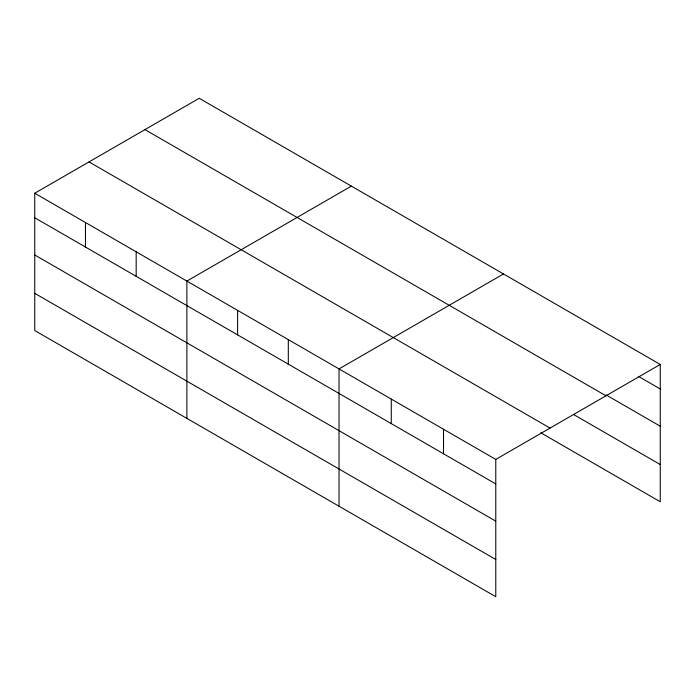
<?xml version="1.0" encoding="UTF-8"?>
<svg xmlns="http://www.w3.org/2000/svg" width="695" height="695" viewBox="0 0 695 695"><rect width="100%" height="100%" fill="white"/><g stroke="black" fill="none" stroke-linecap="round" stroke-linejoin="round"><path stroke-width="1.04" d="M495.778 521.154L495.778 459.412L34.75 193.245L34.75 330.542L495.778 596.718L495.778 521.154L34.75 254.987M540.823 432.803L660.25 501.755L660.25 364.458L199.222 98.282L34.75 193.245M351.366 186.121L186.886 281.075L186.886 418.381M503.501 273.96L339.03 368.915L339.03 506.221M495.778 459.412L660.25 364.458M638.792 376.586L660.25 388.983M606.136 394.951L660.25 426.2M144.951 129.618L605.971 395.794M573.479 414.446L660.25 464.538M89.029 161.909L550.049 428.077M34.75 217.77L495.778 483.937M34.75 293.325L495.778 559.501M443.523 429.249L443.523 453.774M391.276 399.078L391.276 423.603M288.312 339.638L288.312 364.163M237.603 310.361L237.603 334.886M136.177 251.798L136.177 276.323M85.459 222.522L85.459 247.046"/></g></svg>
